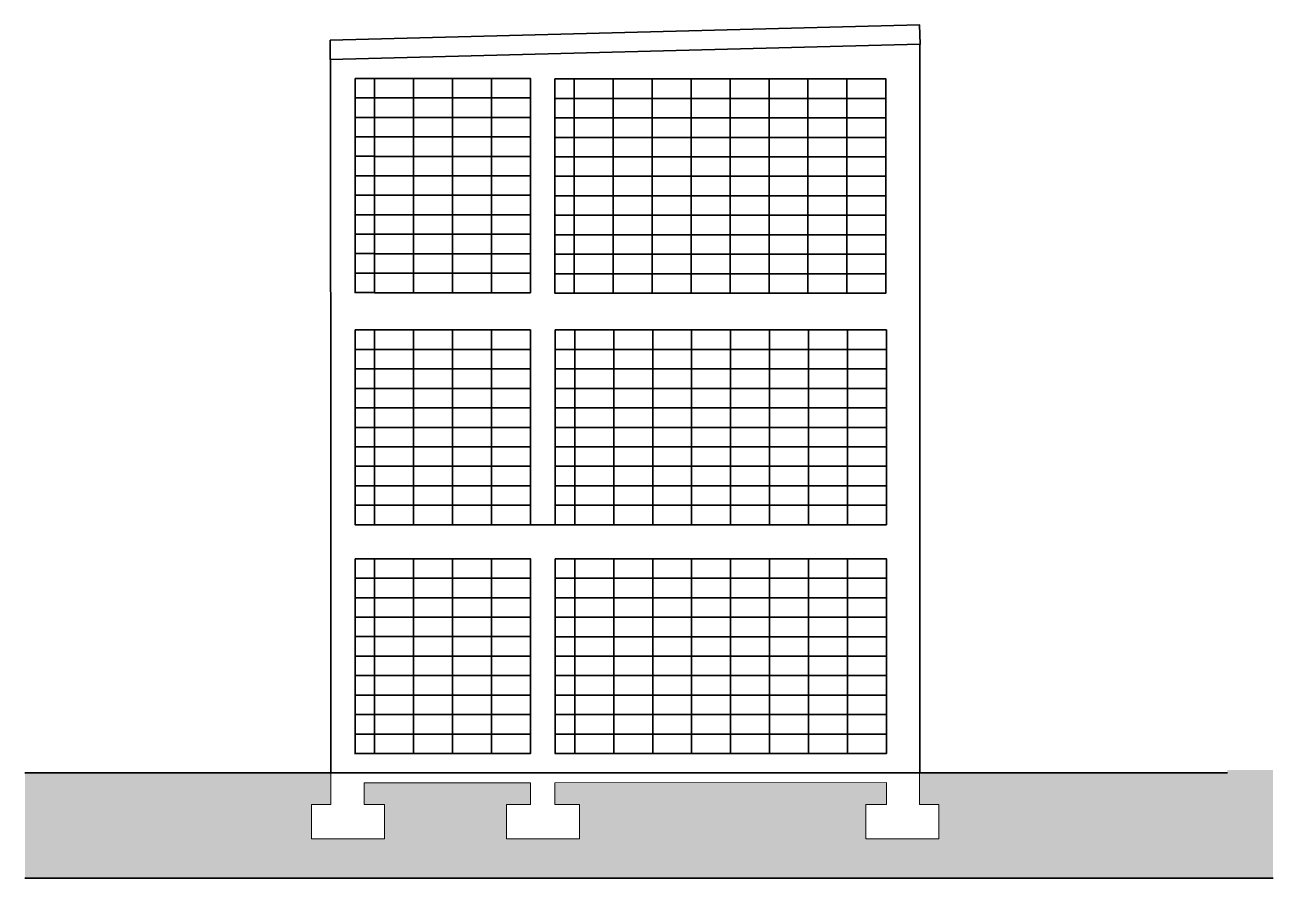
# Model space of a CAD drawing. Header units: inches. Extents: x -12916 to -2478, y -355 to 4961.
# Drawn here: x -8968 to -7687, y 596 to 1472 of the extents above; entities that cross this region are included whole.
import ezdxf

# ---------------------------------------------------------------- set-up
doc = ezdxf.new("R2010")
doc.units = ezdxf.units.IN
doc.header["$MEASUREMENT"] = 0
for name, color, linetype, lineweight in [('A-ANNO-SYMB', 3, 'Continuous', 18), ('A-ELEV-MBE1', 7, 'Continuous', 35), ('A-SECT-MCUT', 7, 'Continuous', 35), ('A-SECT-PATT', 8, 'Continuous', 18)]:
    doc.layers.add(name, color=color, linetype=linetype, lineweight=lineweight)

msp = doc.modelspace()

# ---------------------------------------------------------------- hatches: boundary and pattern name
at = {"layer": 'A-SECT-PATT'}
h = msp.add_hatch(dxfattribs=at)
h.set_pattern_fill('DOTS', color=256, scale=100, angle=90, style=0)
h.set_pattern_definition([(360, (-8968.4735, 1843.215), (3.125, 6.25), [0, -6.25])])
h.paths.add_polyline_path([(-8105.02, 671.775), (-8083.925, 671.775), (-8083.925, 694.313), (-8424.473, 694.275), (-8424.473, 671.775), (-8419.899, 671.775), (-8398.965, 671.775), (-8398.965, 636.775), (-8473.965, 636.775), (-8473.965, 671.775), (-8454.048, 671.775), (-8449.473, 671.775), (-8449.473, 694.275), (-8620.324, 694.275), (-8620.324, 679.275), (-8620.324, 671.775), (-8599.39, 671.775), (-8599.39, 636.775), (-8674.39, 636.775), (-8674.39, 671.775), (-8654.473, 671.775), (-8654.473, 686.775), (-8654.473, 704.275), (-8968.473, 704.275), (-8968.473, 596.366), (-7686.936, 596.366), (-7686.936, 707.208), (-7733.702, 707.208), (-7733.702, 704.275), (-8049.936, 704.275), (-8049.936, 679.275), (-8049.936, 671.775), (-8030.02, 671.775), (-8030.02, 636.775), (-8105.02, 636.775)])

# ---------------------------------------------------------------- linework, layer by layer
at = {"layer": 'A-ANNO-SYMB', "ltscale": 0.003}
for p, q in [((-8654.473, 704.275), (-8654.473, 679.275)), ((-8449.473, 694.275), (-8620.324, 694.275)), ((-8620.324, 694.275), (-8620.324, 679.275)), ((-8449.473, 694.275), (-8449.473, 671.775)), ((-8083.895, 694.313), (-8424.473, 694.275)), ((-8424.473, 694.275), (-8424.473, 671.775)), ((-8083.925, 694.313), (-8083.925, 671.775)), ((-8049.936, 704.275), (-8049.936, 679.275)), ((-8654.473, 686.775), (-8654.473, 671.775)), ((-8620.324, 686.775), (-8620.324, 671.775)), ((-8049.936, 686.775), (-8049.936, 671.775)), ((-8674.39, 671.775), (-8674.39, 636.775)), ((-8654.473, 671.775), (-8674.39, 671.775)), ((-8599.39, 671.775), (-8620.324, 671.775)), ((-8599.39, 671.775), (-8599.39, 636.775)), ((-8473.965, 671.775), (-8473.965, 636.775)), ((-8454.048, 671.775), (-8473.965, 671.775)), ((-8449.473, 671.775), (-8454.048, 671.775)), ((-8419.899, 671.775), (-8424.473, 671.775)), ((-8398.965, 671.775), (-8419.899, 671.775)), ((-8398.965, 671.775), (-8398.965, 636.775)), ((-8105.02, 671.775), (-8105.02, 636.775)), ((-8105.02, 671.775), (-8083.925, 671.775)), ((-8049.936, 671.775), (-8030.02, 671.775)), ((-8030.02, 671.775), (-8030.02, 636.775)), ((-8599.39, 636.775), (-8674.39, 636.775)), ((-8398.965, 636.775), (-8473.965, 636.775)), ((-8105.02, 636.775), (-8030.02, 636.775))]:
    msp.add_line(p, q, dxfattribs=at)
at = {"layer": 'A-ELEV-MBE1'}
for p, q in [((-8655.176, 1436.825), (-8655.176, 1456.684)), ((-8049.568, 1452.563), (-8655.176, 1436.825)), ((-8049.268, 1452.563), (-8049.568, 1452.563)), ((-8654.473, 959.208), (-8654.473, 704.275)), ((-8049.473, 934.564), (-8049.473, 959.208)), ((-8049.473, 924.275), (-8049.473, 704.275)), ((-8630.198, 724.275), (-8449.473, 724.255)), ((-8424.447, 724.252), (-8083.925, 724.216)), ((-8654.473, 704.275), (-8968.473, 704.275)), ((-7733.702, 704.275), (-8049.473, 704.275)), ((-7686.936, 596.366), (-8968.473, 596.366))]:
    msp.add_line(p, q, dxfattribs=at)
at = {"layer": 'A-ELEV-MBE1', "extrusion": (-4.44089e-16, 5.03198e-31, -1)}
for p, q in [((-8346.18, 959.208), (-8426.18, 959.208)), ((-8348.68, 959.208), (-8423.68, 959.208)), ((-8348.68, 959.208), (-8423.68, 959.208)), ((-8348.68, 959.208), (-8423.68, 959.208))]:
    msp.add_line(p, q, dxfattribs=at)
at = {"layer": 'A-ELEV-MBE1'}
for points in [[(-8655.176, 1456.684), (-8049.942, 1472.445), (-8049.268, 1452.563), (-8049.268, 1452.563), (-8049.268, 1452.563), (-8049.268, 1452.563), (-8049.268, 1452.563)], [(-8049.568, 1452.563), (-8049.473, 959.208), (-8049.473, 959.208), (-8049.473, 959.208)], [(-8654.473, 959.208), (-8654.473, 959.208), (-8654.729, 1436.837), (-8654.729, 1436.837)], [(-8654.473, 704.275), (-8049.473, 704.275)]]:
    msp.add_lwpolyline(points, dxfattribs=at)
for points in [[(-8629.473, 1417.577), (-8609.473, 1417.577), (-8609.473, 1397.577), (-8629.473, 1397.577)], [(-8609.473, 1417.496), (-8569.473, 1417.496), (-8569.473, 1397.496), (-8609.473, 1397.496)], [(-8569.473, 1417.496), (-8529.473, 1417.496), (-8529.473, 1397.496), (-8569.473, 1397.496)], [(-8529.473, 1417.496), (-8489.473, 1417.496), (-8489.473, 1397.496), (-8529.473, 1397.496)], [(-8489.473, 1417.496), (-8449.473, 1417.496), (-8449.473, 1397.496), (-8489.473, 1397.496)], [(-8424.473, 1417.018), (-8404.473, 1417.018), (-8404.473, 1397.018), (-8424.473, 1397.018)], [(-8404.473, 1417.018), (-8364.473, 1417.018), (-8364.473, 1397.018), (-8404.473, 1397.018)], [(-8364.473, 1417.018), (-8324.473, 1417.018), (-8324.473, 1397.018), (-8364.473, 1397.018)], [(-8324.473, 1417.018), (-8284.473, 1417.018), (-8284.473, 1397.018), (-8324.473, 1397.018)], [(-8284.473, 1417.018), (-8244.473, 1417.018), (-8244.473, 1397.018), (-8284.473, 1397.018)], [(-8244.473, 1417.018), (-8204.473, 1417.018), (-8204.473, 1397.018), (-8244.473, 1397.018)], [(-8204.473, 1417.018), (-8164.473, 1417.018), (-8164.473, 1397.018), (-8204.473, 1397.018)], [(-8164.473, 1417.018), (-8124.473, 1417.018), (-8124.473, 1397.018), (-8164.473, 1397.018)], [(-8124.473, 1417.018), (-8084.473, 1417.018), (-8084.473, 1397.018), (-8124.473, 1397.018)], [(-8629.473, 1397.577), (-8609.473, 1397.577), (-8609.473, 1377.577), (-8629.473, 1377.577)], [(-8609.473, 1397.496), (-8569.473, 1397.496), (-8569.473, 1377.496), (-8609.473, 1377.496)], [(-8569.473, 1397.496), (-8529.473, 1397.496), (-8529.473, 1377.496), (-8569.473, 1377.496)], [(-8529.473, 1397.496), (-8489.473, 1397.496), (-8489.473, 1377.496), (-8529.473, 1377.496)], [(-8489.473, 1397.496), (-8449.473, 1397.496), (-8449.473, 1377.496), (-8489.473, 1377.496)], [(-8424.473, 1397.018), (-8404.473, 1397.018), (-8404.473, 1377.018), (-8424.473, 1377.018)], [(-8404.473, 1397.018), (-8364.473, 1397.018), (-8364.473, 1377.018), (-8404.473, 1377.018)], [(-8364.473, 1397.018), (-8324.473, 1397.018), (-8324.473, 1377.018), (-8364.473, 1377.018)], [(-8324.473, 1397.018), (-8284.473, 1397.018), (-8284.473, 1377.018), (-8324.473, 1377.018)], [(-8284.473, 1397.018), (-8244.473, 1397.018), (-8244.473, 1377.018), (-8284.473, 1377.018)], [(-8244.473, 1397.018), (-8204.473, 1397.018), (-8204.473, 1377.018), (-8244.473, 1377.018)], [(-8204.473, 1397.018), (-8164.473, 1397.018), (-8164.473, 1377.018), (-8204.473, 1377.018)], [(-8164.473, 1397.018), (-8124.473, 1397.018), (-8124.473, 1377.018), (-8164.473, 1377.018)], [(-8124.473, 1397.018), (-8084.473, 1397.018), (-8084.473, 1377.018), (-8124.473, 1377.018)], [(-8629.473, 1377.577), (-8609.473, 1377.577), (-8609.473, 1357.577), (-8629.473, 1357.577)], [(-8609.473, 1377.496), (-8569.473, 1377.496), (-8569.473, 1357.496), (-8609.473, 1357.496)], [(-8569.473, 1377.496), (-8529.473, 1377.496), (-8529.473, 1357.496), (-8569.473, 1357.496)], [(-8529.473, 1377.496), (-8489.473, 1377.496), (-8489.473, 1357.496), (-8529.473, 1357.496)], [(-8489.473, 1377.496), (-8449.473, 1377.496), (-8449.473, 1357.496), (-8489.473, 1357.496)], [(-8424.473, 1377.018), (-8404.473, 1377.018), (-8404.473, 1357.018), (-8424.473, 1357.018)], [(-8404.473, 1377.018), (-8364.473, 1377.018), (-8364.473, 1357.018), (-8404.473, 1357.018)], [(-8364.473, 1377.018), (-8324.473, 1377.018), (-8324.473, 1357.018), (-8364.473, 1357.018)], [(-8324.473, 1377.018), (-8284.473, 1377.018), (-8284.473, 1357.018), (-8324.473, 1357.018)], [(-8284.473, 1377.018), (-8244.473, 1377.018), (-8244.473, 1357.018), (-8284.473, 1357.018)], [(-8244.473, 1377.018), (-8204.473, 1377.018), (-8204.473, 1357.018), (-8244.473, 1357.018)], [(-8204.473, 1377.018), (-8164.473, 1377.018), (-8164.473, 1357.018), (-8204.473, 1357.018)], [(-8164.473, 1377.018), (-8124.473, 1377.018), (-8124.473, 1357.018), (-8164.473, 1357.018)], [(-8124.473, 1377.018), (-8084.473, 1377.018), (-8084.473, 1357.018), (-8124.473, 1357.018)], [(-8629.473, 1357.577), (-8609.473, 1357.577), (-8609.473, 1337.577), (-8629.473, 1337.577)], [(-8609.473, 1357.496), (-8569.473, 1357.496), (-8569.473, 1337.496), (-8609.473, 1337.496)], [(-8569.473, 1357.496), (-8529.473, 1357.496), (-8529.473, 1337.496), (-8569.473, 1337.496)], [(-8529.473, 1357.496), (-8489.473, 1357.496), (-8489.473, 1337.496), (-8529.473, 1337.496)], [(-8489.473, 1357.496), (-8449.473, 1357.496), (-8449.473, 1337.496), (-8489.473, 1337.496)], [(-8424.473, 1357.018), (-8404.473, 1357.018), (-8404.473, 1337.018), (-8424.473, 1337.018)], [(-8404.473, 1357.018), (-8364.473, 1357.018), (-8364.473, 1337.018), (-8404.473, 1337.018)], [(-8364.473, 1357.018), (-8324.473, 1357.018), (-8324.473, 1337.018), (-8364.473, 1337.018)], [(-8324.473, 1357.018), (-8284.473, 1357.018), (-8284.473, 1337.018), (-8324.473, 1337.018)], [(-8284.473, 1357.018), (-8244.473, 1357.018), (-8244.473, 1337.018), (-8284.473, 1337.018)], [(-8244.473, 1357.018), (-8204.473, 1357.018), (-8204.473, 1337.018), (-8244.473, 1337.018)], [(-8204.473, 1357.018), (-8164.473, 1357.018), (-8164.473, 1337.018), (-8204.473, 1337.018)], [(-8164.473, 1357.018), (-8124.473, 1357.018), (-8124.473, 1337.018), (-8164.473, 1337.018)], [(-8124.473, 1357.018), (-8084.473, 1357.018), (-8084.473, 1337.018), (-8124.473, 1337.018)], [(-8629.473, 1337.577), (-8609.473, 1337.577), (-8609.473, 1317.577), (-8629.473, 1317.577)], [(-8609.473, 1337.496), (-8569.473, 1337.496), (-8569.473, 1317.496), (-8609.473, 1317.496)], [(-8569.473, 1337.496), (-8529.473, 1337.496), (-8529.473, 1317.496), (-8569.473, 1317.496)], [(-8529.473, 1337.496), (-8489.473, 1337.496), (-8489.473, 1317.496), (-8529.473, 1317.496)], [(-8489.473, 1337.496), (-8449.473, 1337.496), (-8449.473, 1317.496), (-8489.473, 1317.496)], [(-8424.473, 1337.018), (-8404.473, 1337.018), (-8404.473, 1317.018), (-8424.473, 1317.018)], [(-8404.473, 1337.018), (-8364.473, 1337.018), (-8364.473, 1317.018), (-8404.473, 1317.018)], [(-8364.473, 1337.018), (-8324.473, 1337.018), (-8324.473, 1317.018), (-8364.473, 1317.018)], [(-8324.473, 1337.018), (-8284.473, 1337.018), (-8284.473, 1317.018), (-8324.473, 1317.018)], [(-8284.473, 1337.018), (-8244.473, 1337.018), (-8244.473, 1317.018), (-8284.473, 1317.018)], [(-8244.473, 1337.018), (-8204.473, 1337.018), (-8204.473, 1317.018), (-8244.473, 1317.018)], [(-8204.473, 1337.018), (-8164.473, 1337.018), (-8164.473, 1317.018), (-8204.473, 1317.018)], [(-8164.473, 1337.018), (-8124.473, 1337.018), (-8124.473, 1317.018), (-8164.473, 1317.018)], [(-8124.473, 1337.018), (-8084.473, 1337.018), (-8084.473, 1317.018), (-8124.473, 1317.018)], [(-8629.473, 1317.577), (-8609.473, 1317.577), (-8609.473, 1297.577), (-8629.473, 1297.577)], [(-8609.473, 1317.496), (-8569.473, 1317.496), (-8569.473, 1297.496), (-8609.473, 1297.496)], [(-8569.473, 1317.496), (-8529.473, 1317.496), (-8529.473, 1297.496), (-8569.473, 1297.496)], [(-8529.473, 1317.496), (-8489.473, 1317.496), (-8489.473, 1297.496), (-8529.473, 1297.496)], [(-8489.473, 1317.496), (-8449.473, 1317.496), (-8449.473, 1297.496), (-8489.473, 1297.496)], [(-8424.473, 1317.018), (-8404.473, 1317.018), (-8404.473, 1297.018), (-8424.473, 1297.018)], [(-8404.473, 1317.018), (-8364.473, 1317.018), (-8364.473, 1297.018), (-8404.473, 1297.018)], [(-8364.473, 1317.018), (-8324.473, 1317.018), (-8324.473, 1297.018), (-8364.473, 1297.018)], [(-8324.473, 1317.018), (-8284.473, 1317.018), (-8284.473, 1297.018), (-8324.473, 1297.018)], [(-8284.473, 1317.018), (-8244.473, 1317.018), (-8244.473, 1297.018), (-8284.473, 1297.018)], [(-8244.473, 1317.018), (-8204.473, 1317.018), (-8204.473, 1297.018), (-8244.473, 1297.018)], [(-8204.473, 1317.018), (-8164.473, 1317.018), (-8164.473, 1297.018), (-8204.473, 1297.018)], [(-8164.473, 1317.018), (-8124.473, 1317.018), (-8124.473, 1297.018), (-8164.473, 1297.018)], [(-8124.473, 1317.018), (-8084.473, 1317.018), (-8084.473, 1297.018), (-8124.473, 1297.018)], [(-8629.473, 1297.577), (-8609.473, 1297.577), (-8609.473, 1277.577), (-8629.473, 1277.577)], [(-8609.473, 1297.496), (-8569.473, 1297.496), (-8569.473, 1277.496), (-8609.473, 1277.496)], [(-8569.473, 1297.496), (-8529.473, 1297.496), (-8529.473, 1277.496), (-8569.473, 1277.496)], [(-8529.473, 1297.496), (-8489.473, 1297.496), (-8489.473, 1277.496), (-8529.473, 1277.496)], [(-8489.473, 1297.496), (-8449.473, 1297.496), (-8449.473, 1277.496), (-8489.473, 1277.496)], [(-8424.473, 1297.018), (-8404.473, 1297.018), (-8404.473, 1277.018), (-8424.473, 1277.018)], [(-8404.473, 1297.018), (-8364.473, 1297.018), (-8364.473, 1277.018), (-8404.473, 1277.018)], [(-8364.473, 1297.018), (-8324.473, 1297.018), (-8324.473, 1277.018), (-8364.473, 1277.018)], [(-8324.473, 1297.018), (-8284.473, 1297.018), (-8284.473, 1277.018), (-8324.473, 1277.018)], [(-8284.473, 1297.018), (-8244.473, 1297.018), (-8244.473, 1277.018), (-8284.473, 1277.018)], [(-8244.473, 1297.018), (-8204.473, 1297.018), (-8204.473, 1277.018), (-8244.473, 1277.018)], [(-8204.473, 1297.018), (-8164.473, 1297.018), (-8164.473, 1277.018), (-8204.473, 1277.018)], [(-8164.473, 1297.018), (-8124.473, 1297.018), (-8124.473, 1277.018), (-8164.473, 1277.018)], [(-8124.473, 1297.018), (-8084.473, 1297.018), (-8084.473, 1277.018), (-8124.473, 1277.018)], [(-8629.473, 1277.577), (-8609.473, 1277.577), (-8609.473, 1257.577), (-8629.473, 1257.577)], [(-8609.473, 1277.496), (-8569.473, 1277.496), (-8569.473, 1257.496), (-8609.473, 1257.496)], [(-8569.473, 1277.496), (-8529.473, 1277.496), (-8529.473, 1257.496), (-8569.473, 1257.496)], [(-8529.473, 1277.496), (-8489.473, 1277.496), (-8489.473, 1257.496), (-8529.473, 1257.496)], [(-8489.473, 1277.496), (-8449.473, 1277.496), (-8449.473, 1257.496), (-8489.473, 1257.496)], [(-8424.473, 1277.018), (-8404.473, 1277.018), (-8404.473, 1257.018), (-8424.473, 1257.018)], [(-8404.473, 1277.018), (-8364.473, 1277.018), (-8364.473, 1257.018), (-8404.473, 1257.018)], [(-8364.473, 1277.018), (-8324.473, 1277.018), (-8324.473, 1257.018), (-8364.473, 1257.018)], [(-8324.473, 1277.018), (-8284.473, 1277.018), (-8284.473, 1257.018), (-8324.473, 1257.018)], [(-8284.473, 1277.018), (-8244.473, 1277.018), (-8244.473, 1257.018), (-8284.473, 1257.018)], [(-8244.473, 1277.018), (-8204.473, 1277.018), (-8204.473, 1257.018), (-8244.473, 1257.018)], [(-8204.473, 1277.018), (-8164.473, 1277.018), (-8164.473, 1257.018), (-8204.473, 1257.018)], [(-8164.473, 1277.018), (-8124.473, 1277.018), (-8124.473, 1257.018), (-8164.473, 1257.018)], [(-8124.473, 1277.018), (-8084.473, 1277.018), (-8084.473, 1257.018), (-8124.473, 1257.018)], [(-8629.473, 1257.577), (-8609.473, 1257.577), (-8609.473, 1237.577), (-8629.473, 1237.577)], [(-8609.473, 1257.496), (-8569.473, 1257.496), (-8569.473, 1237.496), (-8609.473, 1237.496)], [(-8569.473, 1257.496), (-8529.473, 1257.496), (-8529.473, 1237.496), (-8569.473, 1237.496)], [(-8529.473, 1257.496), (-8489.473, 1257.496), (-8489.473, 1237.496), (-8529.473, 1237.496)], [(-8489.473, 1257.496), (-8449.473, 1257.496), (-8449.473, 1237.496), (-8489.473, 1237.496)], [(-8424.473, 1257.018), (-8404.473, 1257.018), (-8404.473, 1237.018), (-8424.473, 1237.018)], [(-8404.473, 1257.018), (-8364.473, 1257.018), (-8364.473, 1237.018), (-8404.473, 1237.018)], [(-8364.473, 1257.018), (-8324.473, 1257.018), (-8324.473, 1237.018), (-8364.473, 1237.018)], [(-8324.473, 1257.018), (-8284.473, 1257.018), (-8284.473, 1237.018), (-8324.473, 1237.018)], [(-8284.473, 1257.018), (-8244.473, 1257.018), (-8244.473, 1237.018), (-8284.473, 1237.018)], [(-8244.473, 1257.018), (-8204.473, 1257.018), (-8204.473, 1237.018), (-8244.473, 1237.018)], [(-8204.473, 1257.018), (-8164.473, 1257.018), (-8164.473, 1237.018), (-8204.473, 1237.018)], [(-8164.473, 1257.018), (-8124.473, 1257.018), (-8124.473, 1237.018), (-8164.473, 1237.018)], [(-8124.473, 1257.018), (-8084.473, 1257.018), (-8084.473, 1237.018), (-8124.473, 1237.018)], [(-8629.473, 1237.577), (-8609.473, 1237.577), (-8609.473, 1217.577), (-8629.473, 1217.577)], [(-8609.473, 1237.496), (-8569.473, 1237.496), (-8569.473, 1217.496), (-8609.473, 1217.496)], [(-8569.473, 1237.496), (-8529.473, 1237.496), (-8529.473, 1217.496), (-8569.473, 1217.496)], [(-8529.473, 1237.496), (-8489.473, 1237.496), (-8489.473, 1217.496), (-8529.473, 1217.496)], [(-8489.473, 1237.496), (-8449.473, 1237.496), (-8449.473, 1217.496), (-8489.473, 1217.496)], [(-8424.473, 1237.018), (-8404.473, 1237.018), (-8404.473, 1217.018), (-8424.473, 1217.018)], [(-8404.473, 1237.018), (-8364.473, 1237.018), (-8364.473, 1217.018), (-8404.473, 1217.018)], [(-8364.473, 1237.018), (-8324.473, 1237.018), (-8324.473, 1217.018), (-8364.473, 1217.018)], [(-8324.473, 1237.018), (-8284.473, 1237.018), (-8284.473, 1217.018), (-8324.473, 1217.018)], [(-8284.473, 1237.018), (-8244.473, 1237.018), (-8244.473, 1217.018), (-8284.473, 1217.018)], [(-8244.473, 1237.018), (-8204.473, 1237.018), (-8204.473, 1217.018), (-8244.473, 1217.018)], [(-8204.473, 1237.018), (-8164.473, 1237.018), (-8164.473, 1217.018), (-8204.473, 1217.018)], [(-8164.473, 1237.018), (-8124.473, 1237.018), (-8124.473, 1217.018), (-8164.473, 1217.018)], [(-8124.473, 1237.018), (-8084.473, 1237.018), (-8084.473, 1217.018), (-8124.473, 1217.018)], [(-8629.473, 1217.577), (-8609.473, 1217.577), (-8609.473, 1197.577), (-8629.473, 1197.577)], [(-8609.473, 1217.496), (-8569.473, 1217.496), (-8569.473, 1197.496), (-8609.473, 1197.496)], [(-8569.473, 1217.496), (-8529.473, 1217.496), (-8529.473, 1197.496), (-8569.473, 1197.496)], [(-8529.473, 1217.496), (-8489.473, 1217.496), (-8489.473, 1197.496), (-8529.473, 1197.496)], [(-8489.473, 1217.496), (-8449.473, 1217.496), (-8449.473, 1197.496), (-8489.473, 1197.496)], [(-8424.473, 1217.018), (-8404.473, 1217.018), (-8404.473, 1197.018), (-8424.473, 1197.018)], [(-8404.473, 1217.018), (-8364.473, 1217.018), (-8364.473, 1197.018), (-8404.473, 1197.018)], [(-8364.473, 1217.018), (-8324.473, 1217.018), (-8324.473, 1197.018), (-8364.473, 1197.018)], [(-8324.473, 1217.018), (-8284.473, 1217.018), (-8284.473, 1197.018), (-8324.473, 1197.018)], [(-8284.473, 1217.018), (-8244.473, 1217.018), (-8244.473, 1197.018), (-8284.473, 1197.018)], [(-8244.473, 1217.018), (-8204.473, 1217.018), (-8204.473, 1197.018), (-8244.473, 1197.018)], [(-8204.473, 1217.018), (-8164.473, 1217.018), (-8164.473, 1197.018), (-8204.473, 1197.018)], [(-8164.473, 1217.018), (-8124.473, 1217.018), (-8124.473, 1197.018), (-8164.473, 1197.018)], [(-8124.473, 1217.018), (-8084.473, 1217.018), (-8084.473, 1197.018), (-8124.473, 1197.018)], [(-8629.473, 1159.208), (-8609.473, 1159.208), (-8609.473, 1139.208), (-8629.473, 1139.208)], [(-8609.473, 1159.208), (-8569.473, 1159.208), (-8569.473, 1139.208), (-8609.473, 1139.208)], [(-8569.473, 1159.208), (-8529.473, 1159.208), (-8529.473, 1139.208), (-8569.473, 1139.208)], [(-8529.473, 1159.208), (-8489.473, 1159.208), (-8489.473, 1139.208), (-8529.473, 1139.208)], [(-8489.473, 1159.208), (-8449.473, 1159.208), (-8449.473, 1139.208), (-8489.473, 1139.208)], [(-8423.925, 1159.208), (-8403.925, 1159.208), (-8403.925, 1139.208), (-8423.925, 1139.208)], [(-8403.925, 1159.208), (-8363.925, 1159.208), (-8363.925, 1139.208), (-8403.925, 1139.208)], [(-8363.925, 1159.208), (-8323.925, 1159.208), (-8323.925, 1139.208), (-8363.925, 1139.208)], [(-8323.925, 1159.208), (-8283.925, 1159.208), (-8283.925, 1139.208), (-8323.925, 1139.208)], [(-8283.925, 1159.208), (-8243.925, 1159.208), (-8243.925, 1139.208), (-8283.925, 1139.208)], [(-8243.925, 1159.208), (-8203.925, 1159.208), (-8203.925, 1139.208), (-8243.925, 1139.208)], [(-8203.925, 1159.208), (-8163.925, 1159.208), (-8163.925, 1139.208), (-8203.925, 1139.208)], [(-8163.925, 1159.208), (-8123.925, 1159.208), (-8123.925, 1139.208), (-8163.925, 1139.208)], [(-8123.925, 1159.208), (-8083.925, 1159.208), (-8083.925, 1139.208), (-8123.925, 1139.208)], [(-8629.473, 1139.208), (-8609.473, 1139.208), (-8609.473, 1119.208), (-8629.473, 1119.208)], [(-8609.473, 1139.208), (-8569.473, 1139.208), (-8569.473, 1119.208), (-8609.473, 1119.208)], [(-8569.473, 1139.208), (-8529.473, 1139.208), (-8529.473, 1119.208), (-8569.473, 1119.208)], [(-8529.473, 1139.208), (-8489.473, 1139.208), (-8489.473, 1119.208), (-8529.473, 1119.208)], [(-8489.473, 1139.208), (-8449.473, 1139.208), (-8449.473, 1119.208), (-8489.473, 1119.208)], [(-8423.925, 1139.208), (-8403.925, 1139.208), (-8403.925, 1119.208), (-8423.925, 1119.208)], [(-8403.925, 1139.208), (-8363.925, 1139.208), (-8363.925, 1119.208), (-8403.925, 1119.208)], [(-8363.925, 1139.208), (-8323.925, 1139.208), (-8323.925, 1119.208), (-8363.925, 1119.208)], [(-8323.925, 1139.208), (-8283.925, 1139.208), (-8283.925, 1119.208), (-8323.925, 1119.208)], [(-8283.925, 1139.208), (-8243.925, 1139.208), (-8243.925, 1119.208), (-8283.925, 1119.208)], [(-8243.925, 1139.208), (-8203.925, 1139.208), (-8203.925, 1119.208), (-8243.925, 1119.208)], [(-8203.925, 1139.208), (-8163.925, 1139.208), (-8163.925, 1119.208), (-8203.925, 1119.208)], [(-8163.925, 1139.208), (-8123.925, 1139.208), (-8123.925, 1119.208), (-8163.925, 1119.208)], [(-8123.925, 1139.208), (-8083.925, 1139.208), (-8083.925, 1119.208), (-8123.925, 1119.208)], [(-8629.473, 1119.208), (-8609.473, 1119.208), (-8609.473, 1099.208), (-8629.473, 1099.208)], [(-8609.473, 1119.208), (-8569.473, 1119.208), (-8569.473, 1099.208), (-8609.473, 1099.208)], [(-8569.473, 1119.208), (-8529.473, 1119.208), (-8529.473, 1099.208), (-8569.473, 1099.208)], [(-8529.473, 1119.208), (-8489.473, 1119.208), (-8489.473, 1099.208), (-8529.473, 1099.208)], [(-8489.473, 1119.208), (-8449.473, 1119.208), (-8449.473, 1099.208), (-8489.473, 1099.208)], [(-8423.925, 1119.208), (-8403.925, 1119.208), (-8403.925, 1099.208), (-8423.925, 1099.208)], [(-8403.925, 1119.208), (-8363.925, 1119.208), (-8363.925, 1099.208), (-8403.925, 1099.208)], [(-8363.925, 1119.208), (-8323.925, 1119.208), (-8323.925, 1099.208), (-8363.925, 1099.208)], [(-8323.925, 1119.208), (-8283.925, 1119.208), (-8283.925, 1099.208), (-8323.925, 1099.208)], [(-8283.925, 1119.208), (-8243.925, 1119.208), (-8243.925, 1099.208), (-8283.925, 1099.208)], [(-8243.925, 1119.208), (-8203.925, 1119.208), (-8203.925, 1099.208), (-8243.925, 1099.208)], [(-8203.925, 1119.208), (-8163.925, 1119.208), (-8163.925, 1099.208), (-8203.925, 1099.208)], [(-8163.925, 1119.208), (-8123.925, 1119.208), (-8123.925, 1099.208), (-8163.925, 1099.208)], [(-8123.925, 1119.208), (-8083.925, 1119.208), (-8083.925, 1099.208), (-8123.925, 1099.208)], [(-8629.473, 1099.208), (-8609.473, 1099.208), (-8609.473, 1079.208), (-8629.473, 1079.208)], [(-8609.473, 1099.208), (-8569.473, 1099.208), (-8569.473, 1079.208), (-8609.473, 1079.208)], [(-8569.473, 1099.208), (-8529.473, 1099.208), (-8529.473, 1079.208), (-8569.473, 1079.208)], [(-8529.473, 1099.208), (-8489.473, 1099.208), (-8489.473, 1079.208), (-8529.473, 1079.208)], [(-8489.473, 1099.208), (-8449.473, 1099.208), (-8449.473, 1079.208), (-8489.473, 1079.208)], [(-8423.925, 1099.208), (-8403.925, 1099.208), (-8403.925, 1079.208), (-8423.925, 1079.208)], [(-8403.925, 1099.208), (-8363.925, 1099.208), (-8363.925, 1079.208), (-8403.925, 1079.208)], [(-8363.925, 1099.208), (-8323.925, 1099.208), (-8323.925, 1079.208), (-8363.925, 1079.208)], [(-8323.925, 1099.208), (-8283.925, 1099.208), (-8283.925, 1079.208), (-8323.925, 1079.208)], [(-8283.925, 1099.208), (-8243.925, 1099.208), (-8243.925, 1079.208), (-8283.925, 1079.208)], [(-8243.925, 1099.208), (-8203.925, 1099.208), (-8203.925, 1079.208), (-8243.925, 1079.208)], [(-8203.925, 1099.208), (-8163.925, 1099.208), (-8163.925, 1079.208), (-8203.925, 1079.208)], [(-8163.925, 1099.208), (-8123.925, 1099.208), (-8123.925, 1079.208), (-8163.925, 1079.208)], [(-8123.925, 1099.208), (-8083.925, 1099.208), (-8083.925, 1079.208), (-8123.925, 1079.208)], [(-8629.473, 1079.208), (-8609.473, 1079.208), (-8609.473, 1059.208), (-8629.473, 1059.208)], [(-8609.473, 1079.208), (-8569.473, 1079.208), (-8569.473, 1059.208), (-8609.473, 1059.208)], [(-8569.473, 1079.208), (-8529.473, 1079.208), (-8529.473, 1059.208), (-8569.473, 1059.208)], [(-8529.473, 1079.208), (-8489.473, 1079.208), (-8489.473, 1059.208), (-8529.473, 1059.208)], [(-8489.473, 1079.208), (-8449.473, 1079.208), (-8449.473, 1059.208), (-8489.473, 1059.208)], [(-8423.925, 1079.208), (-8403.925, 1079.208), (-8403.925, 1059.208), (-8423.925, 1059.208)], [(-8403.925, 1079.208), (-8363.925, 1079.208), (-8363.925, 1059.208), (-8403.925, 1059.208)], [(-8363.925, 1079.208), (-8323.925, 1079.208), (-8323.925, 1059.208), (-8363.925, 1059.208)], [(-8323.925, 1079.208), (-8283.925, 1079.208), (-8283.925, 1059.208), (-8323.925, 1059.208)], [(-8283.925, 1079.208), (-8243.925, 1079.208), (-8243.925, 1059.208), (-8283.925, 1059.208)], [(-8243.925, 1079.208), (-8203.925, 1079.208), (-8203.925, 1059.208), (-8243.925, 1059.208)], [(-8203.925, 1079.208), (-8163.925, 1079.208), (-8163.925, 1059.208), (-8203.925, 1059.208)], [(-8163.925, 1079.208), (-8123.925, 1079.208), (-8123.925, 1059.208), (-8163.925, 1059.208)], [(-8123.925, 1079.208), (-8083.925, 1079.208), (-8083.925, 1059.208), (-8123.925, 1059.208)], [(-8629.473, 1059.208), (-8609.473, 1059.208), (-8609.473, 1039.208), (-8629.473, 1039.208)], [(-8609.473, 1059.208), (-8569.473, 1059.208), (-8569.473, 1039.208), (-8609.473, 1039.208)], [(-8569.473, 1059.208), (-8529.473, 1059.208), (-8529.473, 1039.208), (-8569.473, 1039.208)], [(-8529.473, 1059.208), (-8489.473, 1059.208), (-8489.473, 1039.208), (-8529.473, 1039.208)], [(-8489.473, 1059.208), (-8449.473, 1059.208), (-8449.473, 1039.208), (-8489.473, 1039.208)], [(-8423.925, 1059.208), (-8403.925, 1059.208), (-8403.925, 1039.208), (-8423.925, 1039.208)], [(-8403.925, 1059.208), (-8363.925, 1059.208), (-8363.925, 1039.208), (-8403.925, 1039.208)], [(-8363.925, 1059.208), (-8323.925, 1059.208), (-8323.925, 1039.208), (-8363.925, 1039.208)], [(-8323.925, 1059.208), (-8283.925, 1059.208), (-8283.925, 1039.208), (-8323.925, 1039.208)], [(-8283.925, 1059.208), (-8243.925, 1059.208), (-8243.925, 1039.208), (-8283.925, 1039.208)], [(-8243.925, 1059.208), (-8203.925, 1059.208), (-8203.925, 1039.208), (-8243.925, 1039.208)], [(-8203.925, 1059.208), (-8163.925, 1059.208), (-8163.925, 1039.208), (-8203.925, 1039.208)], [(-8163.925, 1059.208), (-8123.925, 1059.208), (-8123.925, 1039.208), (-8163.925, 1039.208)], [(-8123.925, 1059.208), (-8083.925, 1059.208), (-8083.925, 1039.208), (-8123.925, 1039.208)], [(-8629.473, 1039.208), (-8609.473, 1039.208), (-8609.473, 1019.208), (-8629.473, 1019.208)], [(-8609.473, 1039.208), (-8569.473, 1039.208), (-8569.473, 1019.208), (-8609.473, 1019.208)], [(-8569.473, 1039.208), (-8529.473, 1039.208), (-8529.473, 1019.208), (-8569.473, 1019.208)], [(-8529.473, 1039.208), (-8489.473, 1039.208), (-8489.473, 1019.208), (-8529.473, 1019.208)], [(-8489.473, 1039.208), (-8449.473, 1039.208), (-8449.473, 1019.208), (-8489.473, 1019.208)], [(-8423.925, 1039.208), (-8403.925, 1039.208), (-8403.925, 1019.208), (-8423.925, 1019.208)], [(-8403.925, 1039.208), (-8363.925, 1039.208), (-8363.925, 1019.208), (-8403.925, 1019.208)], [(-8363.925, 1039.208), (-8323.925, 1039.208), (-8323.925, 1019.208), (-8363.925, 1019.208)], [(-8323.925, 1039.208), (-8283.925, 1039.208), (-8283.925, 1019.208), (-8323.925, 1019.208)], [(-8283.925, 1039.208), (-8243.925, 1039.208), (-8243.925, 1019.208), (-8283.925, 1019.208)], [(-8243.925, 1039.208), (-8203.925, 1039.208), (-8203.925, 1019.208), (-8243.925, 1019.208)], [(-8203.925, 1039.208), (-8163.925, 1039.208), (-8163.925, 1019.208), (-8203.925, 1019.208)], [(-8163.925, 1039.208), (-8123.925, 1039.208), (-8123.925, 1019.208), (-8163.925, 1019.208)], [(-8123.925, 1039.208), (-8083.925, 1039.208), (-8083.925, 1019.208), (-8123.925, 1019.208)], [(-8629.473, 1019.208), (-8609.473, 1019.208), (-8609.473, 999.208), (-8629.473, 999.208)], [(-8609.473, 1019.208), (-8569.473, 1019.208), (-8569.473, 999.208), (-8609.473, 999.208)], [(-8569.473, 1019.208), (-8529.473, 1019.208), (-8529.473, 999.208), (-8569.473, 999.208)], [(-8529.473, 1019.208), (-8489.473, 1019.208), (-8489.473, 999.208), (-8529.473, 999.208)], [(-8489.473, 1019.208), (-8449.473, 1019.208), (-8449.473, 999.208), (-8489.473, 999.208)], [(-8423.925, 1019.208), (-8403.925, 1019.208), (-8403.925, 999.208), (-8423.925, 999.208)], [(-8403.925, 1019.208), (-8363.925, 1019.208), (-8363.925, 999.208), (-8403.925, 999.208)], [(-8363.925, 1019.208), (-8323.925, 1019.208), (-8323.925, 999.208), (-8363.925, 999.208)], [(-8323.925, 1019.208), (-8283.925, 1019.208), (-8283.925, 999.208), (-8323.925, 999.208)], [(-8283.925, 1019.208), (-8243.925, 1019.208), (-8243.925, 999.208), (-8283.925, 999.208)], [(-8243.925, 1019.208), (-8203.925, 1019.208), (-8203.925, 999.208), (-8243.925, 999.208)], [(-8203.925, 1019.208), (-8163.925, 1019.208), (-8163.925, 999.208), (-8203.925, 999.208)], [(-8163.925, 1019.208), (-8123.925, 1019.208), (-8123.925, 999.208), (-8163.925, 999.208)], [(-8123.925, 1019.208), (-8083.925, 1019.208), (-8083.925, 999.208), (-8123.925, 999.208)], [(-8629.473, 999.208), (-8609.473, 999.208), (-8609.473, 979.208), (-8629.473, 979.208)], [(-8609.473, 999.208), (-8569.473, 999.208), (-8569.473, 979.208), (-8609.473, 979.208)], [(-8569.473, 999.208), (-8529.473, 999.208), (-8529.473, 979.208), (-8569.473, 979.208)], [(-8529.473, 999.208), (-8489.473, 999.208), (-8489.473, 979.208), (-8529.473, 979.208)], [(-8489.473, 999.208), (-8449.473, 999.208), (-8449.473, 979.208), (-8489.473, 979.208)], [(-8423.925, 999.208), (-8403.925, 999.208), (-8403.925, 979.208), (-8423.925, 979.208)], [(-8403.925, 999.208), (-8363.925, 999.208), (-8363.925, 979.208), (-8403.925, 979.208)], [(-8363.925, 999.208), (-8323.925, 999.208), (-8323.925, 979.208), (-8363.925, 979.208)], [(-8323.925, 999.208), (-8283.925, 999.208), (-8283.925, 979.208), (-8323.925, 979.208)], [(-8283.925, 999.208), (-8243.925, 999.208), (-8243.925, 979.208), (-8283.925, 979.208)], [(-8243.925, 999.208), (-8203.925, 999.208), (-8203.925, 979.208), (-8243.925, 979.208)], [(-8203.925, 999.208), (-8163.925, 999.208), (-8163.925, 979.208), (-8203.925, 979.208)], [(-8163.925, 999.208), (-8123.925, 999.208), (-8123.925, 979.208), (-8163.925, 979.208)], [(-8123.925, 999.208), (-8083.925, 999.208), (-8083.925, 979.208), (-8123.925, 979.208)], [(-8629.473, 979.208), (-8609.473, 979.208), (-8609.473, 959.208), (-8629.473, 959.208)], [(-8609.473, 979.208), (-8569.473, 979.208), (-8569.473, 959.208), (-8609.473, 959.208)], [(-8569.473, 979.208), (-8529.473, 979.208), (-8529.473, 959.208), (-8569.473, 959.208)], [(-8529.473, 979.208), (-8489.473, 979.208), (-8489.473, 959.208), (-8529.473, 959.208)], [(-8489.473, 979.208), (-8449.473, 979.208), (-8449.473, 959.208), (-8489.473, 959.208)], [(-8423.925, 979.208), (-8403.925, 979.208), (-8403.925, 959.208), (-8423.925, 959.208)], [(-8403.925, 979.208), (-8363.925, 979.208), (-8363.925, 959.208), (-8403.925, 959.208)], [(-8363.925, 979.208), (-8323.925, 979.208), (-8323.925, 959.208), (-8363.925, 959.208)], [(-8323.925, 979.208), (-8283.925, 979.208), (-8283.925, 959.208), (-8323.925, 959.208)], [(-8283.925, 979.208), (-8243.925, 979.208), (-8243.925, 959.208), (-8283.925, 959.208)], [(-8243.925, 979.208), (-8203.925, 979.208), (-8203.925, 959.208), (-8243.925, 959.208)], [(-8203.925, 979.208), (-8163.925, 979.208), (-8163.925, 959.208), (-8203.925, 959.208)], [(-8163.925, 979.208), (-8123.925, 979.208), (-8123.925, 959.208), (-8163.925, 959.208)], [(-8123.925, 979.208), (-8083.925, 979.208), (-8083.925, 959.208), (-8123.925, 959.208)], [(-8629.473, 924.255), (-8609.473, 924.255), (-8609.473, 904.255), (-8629.473, 904.255)], [(-8609.473, 924.255), (-8569.473, 924.255), (-8569.473, 904.255), (-8609.473, 904.255)], [(-8569.473, 924.255), (-8529.473, 924.255), (-8529.473, 904.255), (-8569.473, 904.255)], [(-8529.473, 924.255), (-8489.473, 924.255), (-8489.473, 904.255), (-8529.473, 904.255)], [(-8489.473, 924.255), (-8449.473, 924.255), (-8449.473, 904.255), (-8489.473, 904.255)], [(-8423.925, 924.216), (-8403.925, 924.216), (-8403.925, 904.216), (-8423.925, 904.216)], [(-8403.925, 924.216), (-8363.925, 924.216), (-8363.925, 904.216), (-8403.925, 904.216)], [(-8363.925, 924.216), (-8323.925, 924.216), (-8323.925, 904.216), (-8363.925, 904.216)], [(-8323.925, 924.216), (-8283.925, 924.216), (-8283.925, 904.216), (-8323.925, 904.216)], [(-8283.925, 924.216), (-8243.925, 924.216), (-8243.925, 904.216), (-8283.925, 904.216)], [(-8243.925, 924.216), (-8203.925, 924.216), (-8203.925, 904.216), (-8243.925, 904.216)], [(-8203.925, 924.216), (-8163.925, 924.216), (-8163.925, 904.216), (-8203.925, 904.216)], [(-8163.925, 924.216), (-8123.925, 924.216), (-8123.925, 904.216), (-8163.925, 904.216)], [(-8123.925, 924.216), (-8083.925, 924.216), (-8083.925, 904.216), (-8123.925, 904.216)], [(-8629.473, 904.255), (-8609.473, 904.255), (-8609.473, 884.255), (-8629.473, 884.255)], [(-8609.473, 904.255), (-8569.473, 904.255), (-8569.473, 884.255), (-8609.473, 884.255)], [(-8569.473, 904.255), (-8529.473, 904.255), (-8529.473, 884.255), (-8569.473, 884.255)], [(-8529.473, 904.255), (-8489.473, 904.255), (-8489.473, 884.255), (-8529.473, 884.255)], [(-8489.473, 904.255), (-8449.473, 904.255), (-8449.473, 884.255), (-8489.473, 884.255)], [(-8423.925, 904.216), (-8403.925, 904.216), (-8403.925, 884.216), (-8423.925, 884.216)], [(-8403.925, 904.216), (-8363.925, 904.216), (-8363.925, 884.216), (-8403.925, 884.216)], [(-8363.925, 904.216), (-8323.925, 904.216), (-8323.925, 884.216), (-8363.925, 884.216)], [(-8323.925, 904.216), (-8283.925, 904.216), (-8283.925, 884.216), (-8323.925, 884.216)], [(-8283.925, 904.216), (-8243.925, 904.216), (-8243.925, 884.216), (-8283.925, 884.216)], [(-8243.925, 904.216), (-8203.925, 904.216), (-8203.925, 884.216), (-8243.925, 884.216)], [(-8203.925, 904.216), (-8163.925, 904.216), (-8163.925, 884.216), (-8203.925, 884.216)], [(-8163.925, 904.216), (-8123.925, 904.216), (-8123.925, 884.216), (-8163.925, 884.216)], [(-8123.925, 904.216), (-8083.925, 904.216), (-8083.925, 884.216), (-8123.925, 884.216)], [(-8629.473, 884.255), (-8609.473, 884.255), (-8609.473, 864.255), (-8629.473, 864.255)], [(-8609.473, 884.255), (-8569.473, 884.255), (-8569.473, 864.255), (-8609.473, 864.255)], [(-8569.473, 884.255), (-8529.473, 884.255), (-8529.473, 864.255), (-8569.473, 864.255)], [(-8529.473, 884.255), (-8489.473, 884.255), (-8489.473, 864.255), (-8529.473, 864.255)], [(-8489.473, 884.255), (-8449.473, 884.255), (-8449.473, 864.255), (-8489.473, 864.255)], [(-8423.925, 884.216), (-8403.925, 884.216), (-8403.925, 864.216), (-8423.925, 864.216)], [(-8403.925, 884.216), (-8363.925, 884.216), (-8363.925, 864.216), (-8403.925, 864.216)], [(-8363.925, 884.216), (-8323.925, 884.216), (-8323.925, 864.216), (-8363.925, 864.216)], [(-8323.925, 884.216), (-8283.925, 884.216), (-8283.925, 864.216), (-8323.925, 864.216)], [(-8283.925, 884.216), (-8243.925, 884.216), (-8243.925, 864.216), (-8283.925, 864.216)], [(-8243.925, 884.216), (-8203.925, 884.216), (-8203.925, 864.216), (-8243.925, 864.216)], [(-8203.925, 884.216), (-8163.925, 884.216), (-8163.925, 864.216), (-8203.925, 864.216)], [(-8163.925, 884.216), (-8123.925, 884.216), (-8123.925, 864.216), (-8163.925, 864.216)], [(-8123.925, 884.216), (-8083.925, 884.216), (-8083.925, 864.216), (-8123.925, 864.216)], [(-8629.473, 864.255), (-8609.473, 864.255), (-8609.473, 844.255), (-8629.473, 844.255)], [(-8609.473, 864.255), (-8569.473, 864.255), (-8569.473, 844.255), (-8609.473, 844.255)], [(-8569.473, 864.255), (-8529.473, 864.255), (-8529.473, 844.255), (-8569.473, 844.255)], [(-8529.473, 864.255), (-8489.473, 864.255), (-8489.473, 844.255), (-8529.473, 844.255)], [(-8489.473, 864.255), (-8449.473, 864.255), (-8449.473, 844.255), (-8489.473, 844.255)], [(-8423.925, 864.216), (-8403.925, 864.216), (-8403.925, 844.216), (-8423.925, 844.216)], [(-8403.925, 864.216), (-8363.925, 864.216), (-8363.925, 844.216), (-8403.925, 844.216)], [(-8363.925, 864.216), (-8323.925, 864.216), (-8323.925, 844.216), (-8363.925, 844.216)], [(-8323.925, 864.216), (-8283.925, 864.216), (-8283.925, 844.216), (-8323.925, 844.216)], [(-8283.925, 864.216), (-8243.925, 864.216), (-8243.925, 844.216), (-8283.925, 844.216)], [(-8243.925, 864.216), (-8203.925, 864.216), (-8203.925, 844.216), (-8243.925, 844.216)], [(-8203.925, 864.216), (-8163.925, 864.216), (-8163.925, 844.216), (-8203.925, 844.216)], [(-8163.925, 864.216), (-8123.925, 864.216), (-8123.925, 844.216), (-8163.925, 844.216)], [(-8123.925, 864.216), (-8083.925, 864.216), (-8083.925, 844.216), (-8123.925, 844.216)], [(-8629.473, 844.255), (-8609.473, 844.255), (-8609.473, 824.255), (-8629.473, 824.255)], [(-8609.473, 844.255), (-8569.473, 844.255), (-8569.473, 824.255), (-8609.473, 824.255)], [(-8569.473, 844.255), (-8529.473, 844.255), (-8529.473, 824.255), (-8569.473, 824.255)], [(-8529.473, 844.255), (-8489.473, 844.255), (-8489.473, 824.255), (-8529.473, 824.255)], [(-8489.473, 844.255), (-8449.473, 844.255), (-8449.473, 824.255), (-8489.473, 824.255)], [(-8423.925, 844.216), (-8403.925, 844.216), (-8403.925, 824.216), (-8423.925, 824.216)], [(-8403.925, 844.216), (-8363.925, 844.216), (-8363.925, 824.216), (-8403.925, 824.216)], [(-8363.925, 844.216), (-8323.925, 844.216), (-8323.925, 824.216), (-8363.925, 824.216)], [(-8323.925, 844.216), (-8283.925, 844.216), (-8283.925, 824.216), (-8323.925, 824.216)], [(-8283.925, 844.216), (-8243.925, 844.216), (-8243.925, 824.216), (-8283.925, 824.216)], [(-8243.925, 844.216), (-8203.925, 844.216), (-8203.925, 824.216), (-8243.925, 824.216)], [(-8203.925, 844.216), (-8163.925, 844.216), (-8163.925, 824.216), (-8203.925, 824.216)], [(-8163.925, 844.216), (-8123.925, 844.216), (-8123.925, 824.216), (-8163.925, 824.216)], [(-8123.925, 844.216), (-8083.925, 844.216), (-8083.925, 824.216), (-8123.925, 824.216)], [(-8629.473, 824.255), (-8609.473, 824.255), (-8609.473, 804.255), (-8629.473, 804.255)], [(-8609.473, 824.255), (-8569.473, 824.255), (-8569.473, 804.255), (-8609.473, 804.255)], [(-8569.473, 824.255), (-8529.473, 824.255), (-8529.473, 804.255), (-8569.473, 804.255)], [(-8529.473, 824.255), (-8489.473, 824.255), (-8489.473, 804.255), (-8529.473, 804.255)], [(-8489.473, 824.255), (-8449.473, 824.255), (-8449.473, 804.255), (-8489.473, 804.255)], [(-8423.925, 824.216), (-8403.925, 824.216), (-8403.925, 804.216), (-8423.925, 804.216)], [(-8403.925, 824.216), (-8363.925, 824.216), (-8363.925, 804.216), (-8403.925, 804.216)], [(-8363.925, 824.216), (-8323.925, 824.216), (-8323.925, 804.216), (-8363.925, 804.216)], [(-8323.925, 824.216), (-8283.925, 824.216), (-8283.925, 804.216), (-8323.925, 804.216)], [(-8283.925, 824.216), (-8243.925, 824.216), (-8243.925, 804.216), (-8283.925, 804.216)], [(-8243.925, 824.216), (-8203.925, 824.216), (-8203.925, 804.216), (-8243.925, 804.216)], [(-8203.925, 824.216), (-8163.925, 824.216), (-8163.925, 804.216), (-8203.925, 804.216)], [(-8163.925, 824.216), (-8123.925, 824.216), (-8123.925, 804.216), (-8163.925, 804.216)], [(-8123.925, 824.216), (-8083.925, 824.216), (-8083.925, 804.216), (-8123.925, 804.216)], [(-8629.473, 804.255), (-8609.473, 804.255), (-8609.473, 784.255), (-8629.473, 784.255)], [(-8609.473, 804.255), (-8569.473, 804.255), (-8569.473, 784.255), (-8609.473, 784.255)], [(-8569.473, 804.255), (-8529.473, 804.255), (-8529.473, 784.255), (-8569.473, 784.255)], [(-8529.473, 804.255), (-8489.473, 804.255), (-8489.473, 784.255), (-8529.473, 784.255)], [(-8489.473, 804.255), (-8449.473, 804.255), (-8449.473, 784.255), (-8489.473, 784.255)], [(-8423.925, 804.216), (-8403.925, 804.216), (-8403.925, 784.216), (-8423.925, 784.216)], [(-8403.925, 804.216), (-8363.925, 804.216), (-8363.925, 784.216), (-8403.925, 784.216)], [(-8363.925, 804.216), (-8323.925, 804.216), (-8323.925, 784.216), (-8363.925, 784.216)], [(-8323.925, 804.216), (-8283.925, 804.216), (-8283.925, 784.216), (-8323.925, 784.216)], [(-8283.925, 804.216), (-8243.925, 804.216), (-8243.925, 784.216), (-8283.925, 784.216)], [(-8243.925, 804.216), (-8203.925, 804.216), (-8203.925, 784.216), (-8243.925, 784.216)], [(-8203.925, 804.216), (-8163.925, 804.216), (-8163.925, 784.216), (-8203.925, 784.216)], [(-8163.925, 804.216), (-8123.925, 804.216), (-8123.925, 784.216), (-8163.925, 784.216)], [(-8123.925, 804.216), (-8083.925, 804.216), (-8083.925, 784.216), (-8123.925, 784.216)], [(-8629.473, 784.255), (-8609.473, 784.255), (-8609.473, 764.255), (-8629.473, 764.255)], [(-8609.473, 784.255), (-8569.473, 784.255), (-8569.473, 764.255), (-8609.473, 764.255)], [(-8569.473, 784.255), (-8529.473, 784.255), (-8529.473, 764.255), (-8569.473, 764.255)], [(-8529.473, 784.255), (-8489.473, 784.255), (-8489.473, 764.255), (-8529.473, 764.255)], [(-8489.473, 784.255), (-8449.473, 784.255), (-8449.473, 764.255), (-8489.473, 764.255)], [(-8423.925, 784.216), (-8403.925, 784.216), (-8403.925, 764.216), (-8423.925, 764.216)], [(-8403.925, 784.216), (-8363.925, 784.216), (-8363.925, 764.216), (-8403.925, 764.216)], [(-8363.925, 784.216), (-8323.925, 784.216), (-8323.925, 764.216), (-8363.925, 764.216)], [(-8323.925, 784.216), (-8283.925, 784.216), (-8283.925, 764.216), (-8323.925, 764.216)], [(-8283.925, 784.216), (-8243.925, 784.216), (-8243.925, 764.216), (-8283.925, 764.216)], [(-8243.925, 784.216), (-8203.925, 784.216), (-8203.925, 764.216), (-8243.925, 764.216)], [(-8203.925, 784.216), (-8163.925, 784.216), (-8163.925, 764.216), (-8203.925, 764.216)], [(-8163.925, 784.216), (-8123.925, 784.216), (-8123.925, 764.216), (-8163.925, 764.216)], [(-8123.925, 784.216), (-8083.925, 784.216), (-8083.925, 764.216), (-8123.925, 764.216)], [(-8629.473, 764.255), (-8609.473, 764.255), (-8609.473, 744.255), (-8629.473, 744.255)], [(-8609.473, 764.255), (-8569.473, 764.255), (-8569.473, 744.255), (-8609.473, 744.255)], [(-8569.473, 764.255), (-8529.473, 764.255), (-8529.473, 744.255), (-8569.473, 744.255)], [(-8529.473, 764.255), (-8489.473, 764.255), (-8489.473, 744.255), (-8529.473, 744.255)], [(-8489.473, 764.255), (-8449.473, 764.255), (-8449.473, 744.255), (-8489.473, 744.255)], [(-8423.925, 764.216), (-8403.925, 764.216), (-8403.925, 744.216), (-8423.925, 744.216)], [(-8403.925, 764.216), (-8363.925, 764.216), (-8363.925, 744.216), (-8403.925, 744.216)], [(-8363.925, 764.216), (-8323.925, 764.216), (-8323.925, 744.216), (-8363.925, 744.216)], [(-8323.925, 764.216), (-8283.925, 764.216), (-8283.925, 744.216), (-8323.925, 744.216)], [(-8283.925, 764.216), (-8243.925, 764.216), (-8243.925, 744.216), (-8283.925, 744.216)], [(-8243.925, 764.216), (-8203.925, 764.216), (-8203.925, 744.216), (-8243.925, 744.216)], [(-8203.925, 764.216), (-8163.925, 764.216), (-8163.925, 744.216), (-8203.925, 744.216)], [(-8163.925, 764.216), (-8123.925, 764.216), (-8123.925, 744.216), (-8163.925, 744.216)], [(-8123.925, 764.216), (-8083.925, 764.216), (-8083.925, 744.216), (-8123.925, 744.216)], [(-8629.473, 744.255), (-8609.473, 744.255), (-8609.473, 724.255), (-8629.473, 724.255)], [(-8609.473, 744.255), (-8569.473, 744.255), (-8569.473, 724.255), (-8609.473, 724.255)], [(-8569.473, 744.255), (-8529.473, 744.255), (-8529.473, 724.255), (-8569.473, 724.255)], [(-8529.473, 744.255), (-8489.473, 744.255), (-8489.473, 724.255), (-8529.473, 724.255)], [(-8489.473, 744.255), (-8449.473, 744.255), (-8449.473, 724.255), (-8489.473, 724.255)], [(-8423.925, 744.216), (-8403.925, 744.216), (-8403.925, 724.216), (-8423.925, 724.216)], [(-8403.925, 744.216), (-8363.925, 744.216), (-8363.925, 724.216), (-8403.925, 724.216)], [(-8363.925, 744.216), (-8323.925, 744.216), (-8323.925, 724.216), (-8363.925, 724.216)], [(-8323.925, 744.216), (-8283.925, 744.216), (-8283.925, 724.216), (-8323.925, 724.216)], [(-8283.925, 744.216), (-8243.925, 744.216), (-8243.925, 724.216), (-8283.925, 724.216)], [(-8243.925, 744.216), (-8203.925, 744.216), (-8203.925, 724.216), (-8243.925, 724.216)], [(-8163.925, 744.216), (-8123.925, 744.216), (-8123.925, 724.216), (-8163.925, 724.216)], [(-8123.925, 744.216), (-8083.925, 744.216), (-8083.925, 724.216), (-8123.925, 724.216)]]:
    msp.add_lwpolyline(points, close=True, dxfattribs=at)
at = {"layer": 'A-SECT-MCUT'}
msp.add_line((-8049.473, 959.208), (-8049.473, 924.275), dxfattribs=at)
msp.add_lwpolyline([(-8629.473, 959.208), (-8083.925, 959.208)], dxfattribs=at)

doc.saveas('drawing.dxf')
